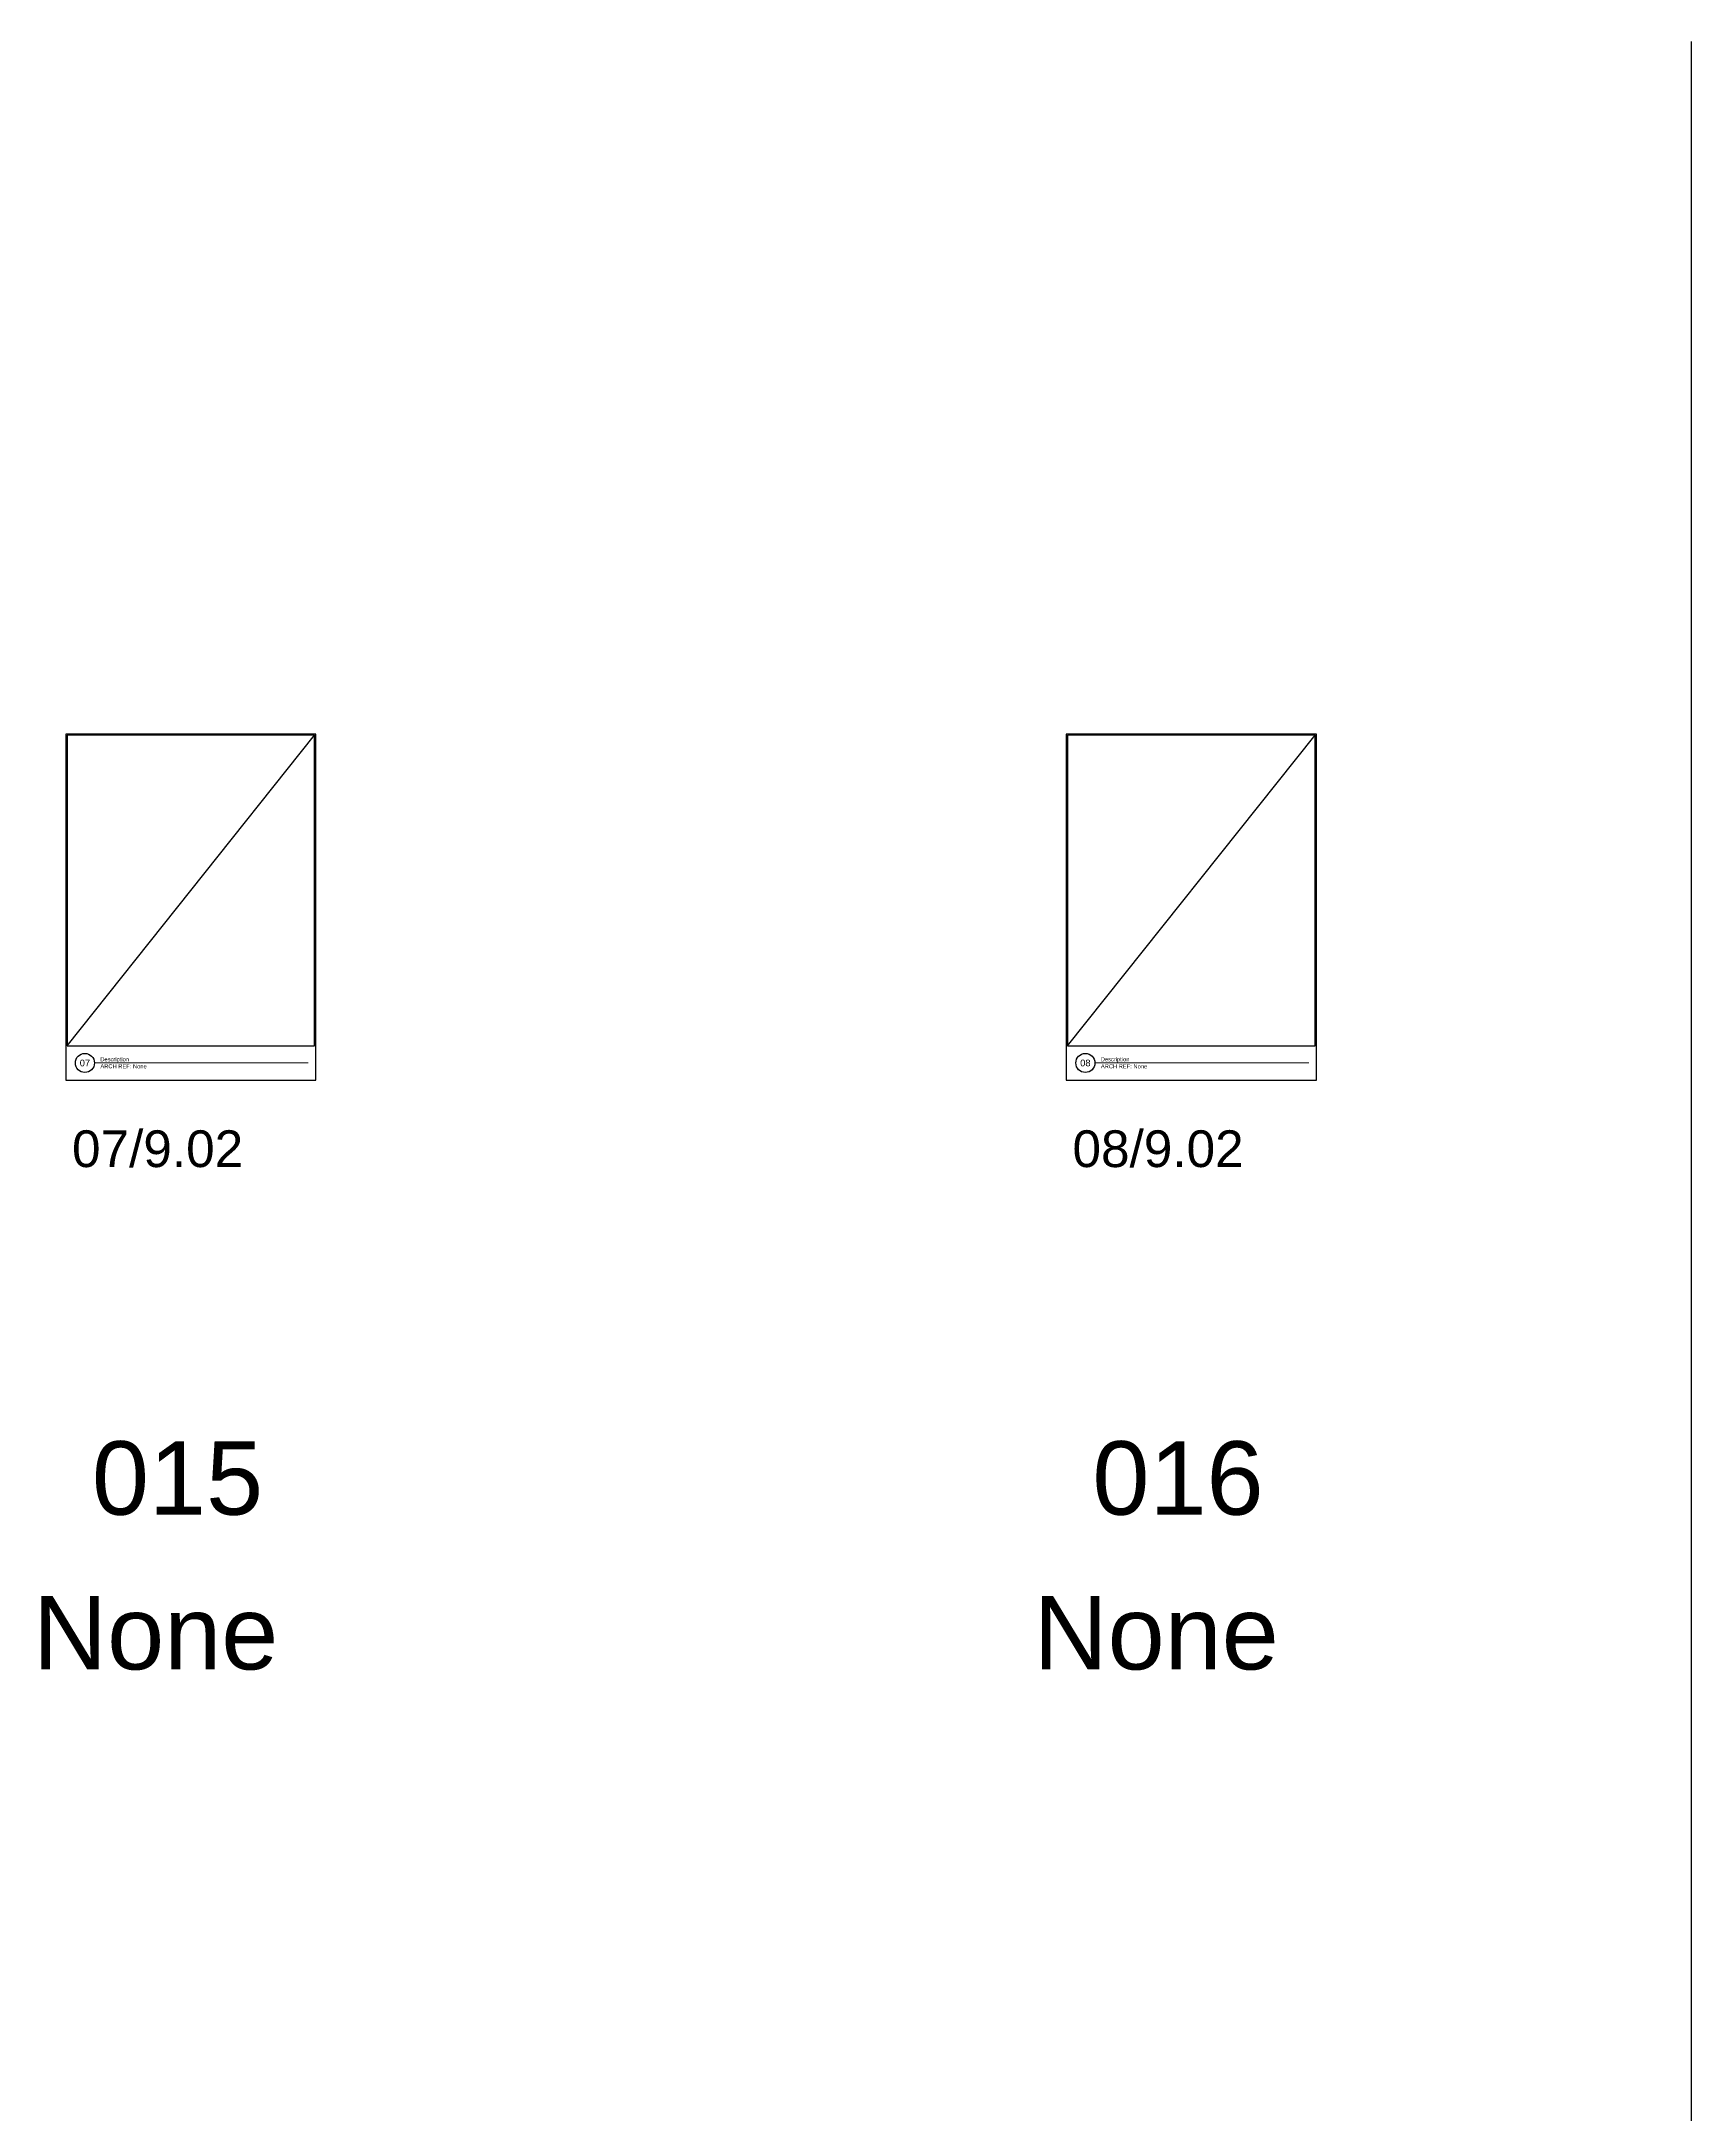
# Model space of a CAD drawing. Header units: inches. Extents: x -301 to 39679, y -468 to 370.
# Drawn here: x 1807.3 to 2022.9, y -134.9 to 136 of the extents above; entities that cross this region are included whole.
import ezdxf
from ezdxf.enums import TextEntityAlignment as Align

# ---------------------------------------------------------------- set-up
doc = ezdxf.new("R2010")
doc.units = ezdxf.units.IN
doc.header["$MEASUREMENT"] = 0
doc.layers.get('Defpoints').update_dxf_attribs({"color": 3})
doc.layers.add('NSE-Border', color=156, linetype='Continuous', plot=False)
doc.layers.add('NSE-Construction', color=86, linetype='Continuous', plot=False)
doc.layers.add('NSE-Detail Border', color=7, linetype='Continuous')
doc.layers.add('NSE-Title', color=51, linetype='Continuous', lineweight=9)
doc.styles.add('004 - NSSM - Standard', font='arial.ttf', dxfattribs={"height": 0.4})
doc.styles.add('008 - NSSM - Standard', font='arial.ttf', dxfattribs={"height": 0.8})
doc.styles.add('048 - NSSM - Standard', font='arial.ttf', dxfattribs={"height": 4.8})
doc.styles.add('096 - NSSM - Standard', font='arial.ttf', dxfattribs={"height": 9.6})

# ---------------------------------------------------------------- blocks, each defined once
blk = doc.blocks.new('*U3')
blk.add_wipeout([(8.13, 1.129), (8.13, 0), (0, 0), (0, 11.313), (8.172, 11.313), (8.172, 0), (8.13, 0), (8.13, 11.271), (0.042, 11.271), (0.042, 1.129)])
at = {"layer": 'Defpoints', "ltscale": 0.0625}
blk.add_lwpolyline([(0.042, 1.129), (8.13, 1.129), (8.13, 11.271), (0.042, 11.271)], close=True, dxfattribs=at)
at = {"layer": 'Defpoints'}
blk.add_circle((0.625, 0.567), 0.312, dxfattribs=at)
at = {"layer": 'NSE-Border', "ltscale": 0.0625}
blk.add_lwpolyline([(0, 0), (8.172, 0), (8.172, 11.313), (0, 11.313)], close=True, dxfattribs=at)
at = {"layer": 'NSE-Title'}
blk.add_line((0.938, 0.567), (7.922, 0.567), dxfattribs=at)
at = {"layer": 'Defpoints', "style": '008 - NSSM - Standard'}
blk.add_attdef('DETAIL_NUMBER', text='', height=0.218, dxfattribs=at).set_placement((0.625, 0.567), align=Align.MIDDLE_CENTER)
at = {"layer": 'NSE-Title', "style": '004 - NSSM - Standard'}
blk.add_text('ARCH REF:', height=0.1341, dxfattribs=at).set_placement((1.636, 0.46), align=Align.MIDDLE_CENTER)
for tag, p in [('DETAIL_DESCRIPTION', (1.129, 0.62)), ('ARCH_REF', (2.197, 0.388))]:
    blk.add_attdef(tag, p, '', height=0.134, dxfattribs=at)

msp = doc.modelspace()

# ---------------------------------------------------------------- linework, layer by layer
at = {"layer": 'Defpoints'}
msp.add_line((2022.92498, -467.75), (2022.92498, 136), dxfattribs=at)
at = {"layer": 'NSE-Construction'}
for p, q in [((1810.62318, 4.7672), (1842.97549, 45.33241)), ((1941.37358, 4.7672), (1973.72589, 45.33241))]:
    msp.add_line(p, q, dxfattribs=at)

# ---------------------------------------------------------------- texts
at = {"layer": 'Defpoints'}
for s, width, gutter_width, insert, char_height, attachment_point, style in [('07/9.02', 15.7513444, 2, (1822.45558, -6.28629), 4.8, 2, '048 - NSSM - Standard'), ('08/9.02', 15.7513444, 2, (1953.20598, -6.28629), 4.8, 2, '048 - NSSM - Standard'), ('015', 16.3938227, 0.5, (1825.05921, -51.7797), 9.6, 5, '096 - NSSM - Standard'), ('016', 16.3938227, 0.5, (1955.80961, -51.7797), 9.6, 5, '096 - NSSM - Standard')]:
    msp.add_mtext_dynamic_manual_height_columns(s, width=width, gutter_width=gutter_width, heights=[0], dxfattribs=dict(at, insert=insert, char_height=char_height, attachment_point=attachment_point, style=style))
at = {"layer": 'NSE-Title', "char_height": 9.6, "width": 31.6499699, "attachment_point": 5, "style": '096 - NSSM - Standard'}
for insert in [(1822.20558, -72), (1952.95598, -72)]:
    msp.add_mtext('None', dxfattribs=dict(at, insert=insert))

# ---------------------------------------------------------------- next in the draw order: block references
at = {"layer": 'NSE-Detail Border', "xscale": 4, "yscale": 4, "zscale": 4}
for p, values in [((1810.45558, 0.25), {'DETAIL_DESCRIPTION': 'Description', 'ARCH_REF': 'None', 'DETAIL_NUMBER': '07'}), ((1941.20598, 0.25), {'DETAIL_DESCRIPTION': 'Description', 'ARCH_REF': 'None', 'DETAIL_NUMBER': '08'})]:
    msp.add_blockref('*U3', p, dxfattribs=at).add_auto_attribs(values)

doc.saveas('drawing.dxf')
